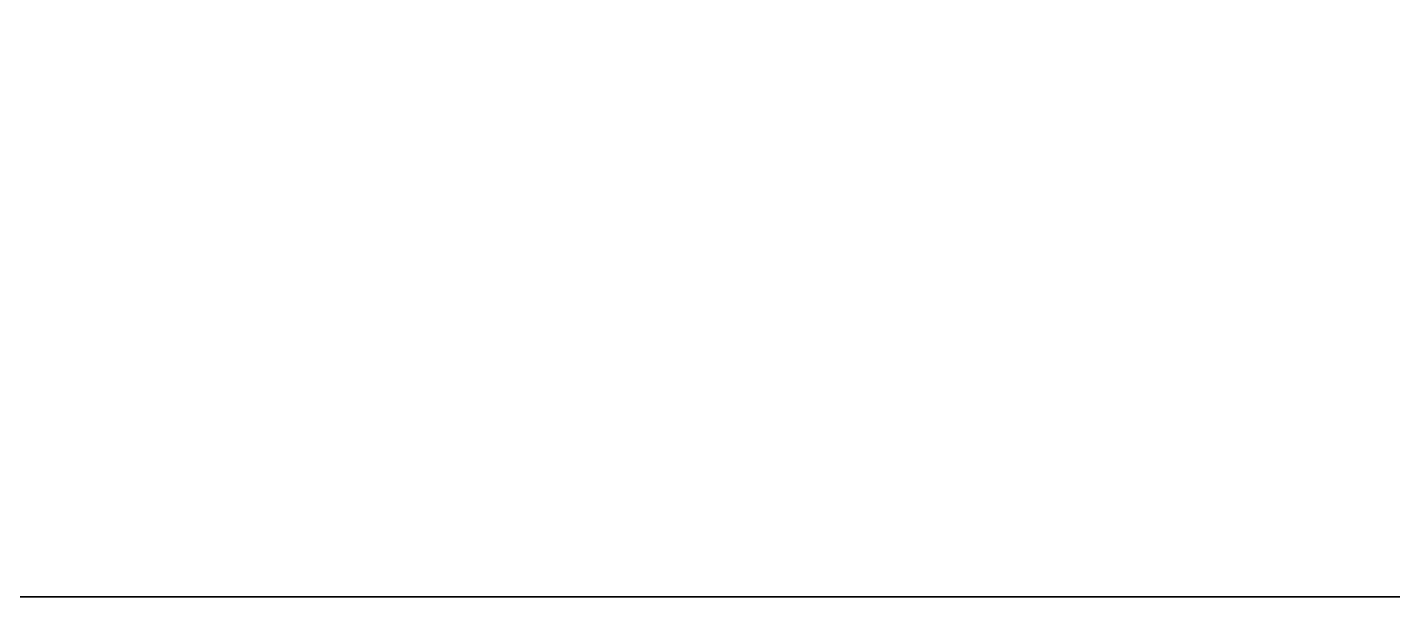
# Model space of a CAD drawing. Extents: x 0 to 2825, y -3457 to 0.
# Drawn here: x 541.07 to 571.23, y -3241.44 to -3228.4 of the extents above; entities that cross this region are included whole.
import ezdxf

# ---------------------------------------------------------------- set-up
doc = ezdxf.new("R2010")
doc.units = 0
for name, color, linetype in [('LAYER0', 7, 'CONTINUOUS'), ('LAYER1', 7, 'CONTINUOUS'), ('LAYER386', 7, 'CONTINUOUS'), ('LAYER396', 7, 'CONTINUOUS'), ('LAYER399', 7, 'CONTINUOUS'), ('LAYER400', 7, 'CONTINUOUS'), ('LAYER531', 7, 'CONTINUOUS')]:
    doc.layers.add(name, color=color, linetype=linetype)

msp = doc.modelspace()

# ---------------------------------------------------------------- linework, layer by layer
at = {"layer": 'LAYER0', "invisible_edges": 1}
for points in [[(2825, 0), (0, -3457), (0, 0), (2825, 0)], [(2825, -3457, 5), (0, 0, 5), (0, -3457, 5), (2825, -3457, 5)], [(0, 0, 5), (2825, -3457, 5), (2825, 0, 5), (0, 0, 5)], [(0, -3457), (2825, 0), (2825, -3457), (0, -3457)]]:
    msp.add_3dface(points, dxfattribs=at)
at = {"layer": 'LAYER386', "invisible_edges": 1}
for points in [[(150, -2586, 85), (730, -3259, 85), (150, -3259, 85), (150, -2586, 85)], [(730, -3259, 85), (150, -2586, 85), (730, -2586, 85), (730, -3259, 85)], [(730, -2586, 103), (150, -3259, 103), (730, -3259, 103), (730, -2586, 103)], [(150, -3259, 103), (730, -2586, 103), (150, -2586, 103), (150, -3259, 103)]]:
    msp.add_3dface(points, dxfattribs=at)
at = {"layer": 'LAYER396', "invisible_edges": 1}
for points in [[(150, -3259, 2549), (730, -2586, 2549), (150, -2586, 2549), (150, -3259, 2549)], [(730, -2586, 2549), (150, -3259, 2549), (730, -3259, 2549), (730, -2586, 2549)], [(730, -3259, 2531), (150, -2586, 2531), (730, -2586, 2531), (730, -3259, 2531)], [(150, -2586, 2531), (730, -3259, 2531), (150, -3259, 2531), (150, -2586, 2531)]]:
    msp.add_3dface(points, dxfattribs=at)
at = {"layer": 'LAYER399', "invisible_edges": 1}
for points in [[(174.6, -3259, 971), (670, -2586, 971), (174.6, -2586, 971), (174.6, -3259, 971)], [(670, -2586, 971), (174.6, -3259, 971), (670, -3259, 971), (670, -2586, 971)], [(670, -3259, 953), (174.6, -2586, 953), (670, -2586, 953), (670, -3259, 953)], [(174.6, -2586, 953), (670, -3259, 953), (174.6, -3259, 953), (174.6, -2586, 953)]]:
    msp.add_3dface(points, dxfattribs=at)
at = {"layer": 'LAYER400', "invisible_edges": 1}
for points in [[(202, -3223, 953), (652, -3241, 953), (652, -3223, 953), (202, -3223, 953)], [(652, -3241, 953), (202, -3223, 953), (202, -3241, 953), (652, -3241, 953)], [(202, -3241, 103), (652, -3223, 103), (652, -3241, 103), (202, -3241, 103)], [(652, -3223, 103), (202, -3241, 103), (202, -3223, 103), (652, -3223, 103)], [(202, -3241, 103), (652, -3241, 953), (202, -3241, 953), (202, -3241, 103)], [(652, -3241, 953), (202, -3241, 103), (652, -3241, 103), (652, -3241, 953)]]:
    msp.add_3dface(points, dxfattribs=at)
at = {"layer": 'LAYER531', "invisible_edges": 1}
for points in [[(174.6, -3259, 1989), (670, -2586, 1989), (174.6, -2586, 1989), (174.6, -3259, 1989)], [(670, -2586, 1989), (174.6, -3259, 1989), (670, -3259, 1989), (670, -2586, 1989)], [(670, -3259, 1971), (174.6, -2586, 1971), (670, -2586, 1971), (670, -3259, 1971)], [(174.6, -2586, 1971), (670, -3259, 1971), (174.6, -3259, 1971), (174.6, -2586, 1971)]]:
    msp.add_3dface(points, dxfattribs=at)

# ---------------------------------------------------------------- meshes
at = {"layer": 'LAYER1'}
mesh = msp.add_polymesh((5, 2), dxfattribs=at)
for k, corner in enumerate([(2675, -150, 2599), (150, -150, 2599), (2675, -3307, 2599), (2675, -150, 2599), (150, -3307, 2599), (2675, -3307, 2599), (150, -150, 2599), (150, -3307, 2599), (0, 0, 2599), (0, -3457, 2599)]):
    mesh.set_mesh_vertex(divmod(k, 2), corner)

doc.saveas('drawing.dxf')
